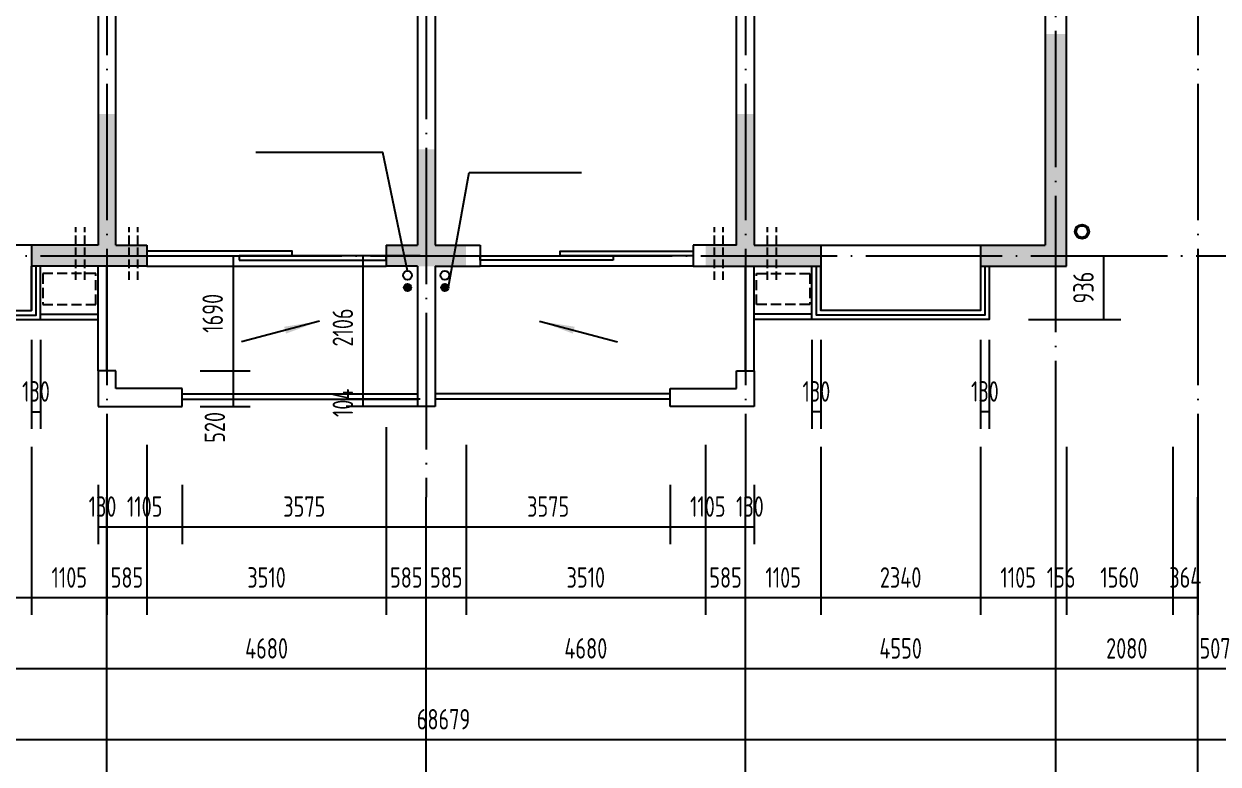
# Model space of a CAD drawing. Extents: x -726032 to 135930, y -151624 to 587044.
# Drawn here: x -356515 to -339008, y 455697 to 466554 of the extents above; entities that cross this region are included whole.
import ezdxf

# ---------------------------------------------------------------- set-up
doc = ezdxf.new("R2010")
doc.units = 0
doc.header["$LTSCALE"] = 1000
doc.header["$MEASUREMENT"] = 0
doc.linetypes.add('DASH', pattern=[0.35, 0.25, -0.1])
doc.linetypes.add('DOTE', pattern=[2.42, 2, -0.2, 0.02, -0.2])
doc.layers.get('0').update_dxf_attribs({"linetype": 'CONTINUOUS'})
doc.layers.get('DEFPOINTS').update_dxf_attribs({"color": 1, "linetype": 'CONTINUOUS'})
for name, color, linetype in [('AXIS', 245, 'CONTINUOUS'), ('COLUMN', 170, 'CONTINUOUS'), ('DOTE', 8, 'DOTE'), ('GROUND', 45, 'CONTINUOUS'), ('PUB_DIM', 245, 'CONTINUOUS'), ('ROOF', 4, 'CONTINUOUS'), ('WALL', 255, 'CONTINUOUS'), ('WINDOW', 155, 'CONTINUOUS'), ('引线', 213, 'CONTINUOUS'), ('空调', 245, 'CONTINUOUS'), ('雨水管', 20, 'CONTINUOUS')]:
    doc.layers.add(name, color=color, linetype=linetype)
doc.styles.add('DIM_FONT', font='isocp.shx', dxfattribs={"width": 0.8})
doc.dimstyles.new('AXIS', dxfattribs={"dimtxt": 300, "dimasz": 1, "dimexe": 250, "dimexo": 300, "dimgap": 150, "dimtad": 1, "dimdec": 0, "dimzin": 0, "dimdsep": 46, "dimtxsty": 'DIM_FONT', "dimcen": 0.09, "dimse1": 1, "dimse2": 1, "dimclrt": 142, "dimadec": 0, "dimazin": 0, "dimtfac": 1, "dimtdec": 0, "dimtix": 1, "dimtmove": 2, "dimatfit": 3, "dimfxl": 1, "dimtolj": 1, "dimtzin": 0, "dimarcsym": 0})
doc.dimstyles.new('DIMA', dxfattribs={"dimtxt": 300, "dimasz": 1, "dimexe": 250, "dimexo": 300, "dimgap": 150, "dimtad": 1, "dimdec": 0, "dimzin": 0, "dimdsep": 46, "dimtxsty": 'DIM_FONT', "dimcen": 0.09, "dimse1": 1, "dimclrt": 142, "dimadec": 0, "dimazin": 0, "dimtfac": 1, "dimtdec": 0, "dimtix": 1, "dimtmove": 2, "dimatfit": 3, "dimfxl": 1, "dimtolj": 1, "dimtzin": 0, "dimarcsym": 0})
doc.dimstyles.new('DIMB', dxfattribs={"dimtxt": 300, "dimasz": 1, "dimexe": 250, "dimexo": 300, "dimgap": 150, "dimtad": 1, "dimdec": 0, "dimzin": 0, "dimdsep": 46, "dimtxsty": 'DIM_FONT', "dimcen": 0.09, "dimse2": 1, "dimclrt": 142, "dimadec": 0, "dimazin": 0, "dimtfac": 1, "dimtdec": 0, "dimtix": 1, "dimtmove": 2, "dimatfit": 3, "dimfxl": 1, "dimtolj": 1, "dimtzin": 0, "dimarcsym": 0})
doc.dimstyles.new('DIMN', dxfattribs={"dimtxt": 300, "dimasz": 1, "dimexe": 250, "dimexo": 300, "dimgap": 150, "dimtad": 1, "dimdec": 0, "dimzin": 0, "dimdsep": 46, "dimtxsty": 'DIM_FONT', "dimcen": 0.09, "dimclrt": 142, "dimadec": 0, "dimazin": 0, "dimtfac": 1, "dimtdec": 0, "dimtix": 1, "dimtmove": 2, "dimatfit": 3, "dimfxl": 1, "dimtolj": 1, "dimtzin": 0, "dimarcsym": 0})

# ---------------------------------------------------------------- blocks, each defined once
blk = doc.blocks.new('*D504')
at = {"layer": 'AXIS', "color": 0, "lineweight": -2, "transparency": 16777216}
for p, q in [((-384703, 459312), (-384703, 455805)), ((-316024, 459312), (-316024, 455805)), ((-316025, 456055), (-384702, 456055))]:
    blk.add_line(p, q, dxfattribs=at)
at = {"layer": 'AXIS', "color": 0, "transparency": 16777216}
for points in [[(-384702, 456055), (-384702, 456054), (-384703, 456055)], [(-316025, 456055), (-316025, 456054), (-316024, 456055)]]:
    blk.add_solid(points, dxfattribs=at)
at = {"layer": 'DEFPOINTS', "color": 0, "transparency": 16777216}
for p in [(-384703, 459612), (-316024, 459612), (-384703, 456055)]:
    blk.add_point(p, dxfattribs=at)
at = {"layer": 'AXIS', "color": 142, "transparency": 16777216, "insert": (-350363, 456355), "char_height": 300, "attachment_point": 5, "style": 'DIM_FONT'}
blk.add_mtext('\\A1;68679', dxfattribs=at)
blk = doc.blocks.new('*D575')
at = {"layer": 'DEFPOINTS', "color": 0, "transparency": 16777216}
for p in [(-350032, 460678), (-346522, 460678), (-350032, 458135)]:
    blk.add_point(p, dxfattribs=at)
at = {"layer": 'PUB_DIM', "color": 0, "lineweight": -2, "transparency": 16777216}
for p, q in [((-350032, 460378), (-350032, 457885)), ((-346522, 460378), (-346522, 457885)), ((-346523, 458135), (-350031, 458135))]:
    blk.add_line(p, q, dxfattribs=at)
at = {"layer": 'PUB_DIM', "color": 0, "transparency": 16777216}
for points in [[(-350031, 458135), (-350031, 458134), (-350032, 458135)], [(-346523, 458135), (-346523, 458134), (-346522, 458135)]]:
    blk.add_solid(points, dxfattribs=at)
at = {"layer": 'PUB_DIM', "color": 142, "transparency": 16777216, "insert": (-348277, 458435), "char_height": 300, "attachment_point": 5, "style": 'DIM_FONT'}
blk.add_mtext('\\A1;3510', dxfattribs=at)
blk = doc.blocks.new('*D3197')
at = {"layer": 'AXIS', "color": 0, "lineweight": -2, "transparency": 16777216}
blk.add_line((-345938, 457095), (-350616, 457095), dxfattribs=at)
at = {"layer": 'AXIS', "color": 0, "transparency": 16777216}
for points in [[(-350616, 457095), (-350616, 457094), (-350617, 457095)], [(-345938, 457095), (-345938, 457094), (-345937, 457095)]]:
    blk.add_solid(points, dxfattribs=at)
at = {"layer": 'DEFPOINTS', "color": 0, "transparency": 16777216}
for p in [(-350617, 459612), (-345937, 459612), (-350617, 457095)]:
    blk.add_point(p, dxfattribs=at)
at = {"layer": 'AXIS', "color": 142, "transparency": 16777216, "insert": (-348277, 457395), "char_height": 300, "attachment_point": 5, "style": 'DIM_FONT'}
blk.add_mtext('\\A1;4680', dxfattribs=at)
blk = doc.blocks.new('*D1774')
at = {"layer": 'DEFPOINTS', "color": 0, "transparency": 16777216}
for p in [(-350617, 460094), (-347042, 460094), (-347042, 459175)]:
    blk.add_point(p, dxfattribs=at)
at = {"layer": 'PUB_DIM', "color": 0, "lineweight": -2, "transparency": 16777216}
for p, q in [((-347042, 459794), (-347042, 458925)), ((-350616, 459175), (-347043, 459175))]:
    blk.add_line(p, q, dxfattribs=at)
at = {"layer": 'PUB_DIM', "color": 0, "transparency": 16777216}
for points in [[(-350616, 459175), (-350616, 459174), (-350617, 459175)], [(-347043, 459175), (-347043, 459174), (-347042, 459175)]]:
    blk.add_solid(points, dxfattribs=at)
at = {"layer": 'PUB_DIM', "color": 142, "transparency": 16777216, "insert": (-348829, 459475), "char_height": 300, "attachment_point": 5, "style": 'DIM_FONT'}
blk.add_mtext('\\A1;3575', dxfattribs=at)
blk = doc.blocks.new('*D3580')
at = {"layer": 'DEFPOINTS', "color": 0, "transparency": 16777216}
for p in [(-350617, 460938), (-350032, 460678), (-350617, 458135)]:
    blk.add_point(p, dxfattribs=at)
at = {"layer": 'PUB_DIM', "color": 0, "lineweight": -2, "transparency": 16777216}
for p, q in [((-350032, 460378), (-350032, 457885)), ((-350618, 458135), (-350619, 458135)), ((-350032, 458135), (-350617, 458135)), ((-350031, 458135), (-350030, 458135))]:
    blk.add_line(p, q, dxfattribs=at)
at = {"layer": 'PUB_DIM', "color": 0, "transparency": 16777216}
for points in [[(-350618, 458135), (-350618, 458134), (-350617, 458135)], [(-350031, 458135), (-350031, 458134), (-350032, 458135)]]:
    blk.add_solid(points, dxfattribs=at)
at = {"layer": 'PUB_DIM', "color": 142, "transparency": 16777216, "insert": (-350324, 458435), "char_height": 300, "attachment_point": 5, "style": 'DIM_FONT'}
blk.add_mtext('\\A1;585', dxfattribs=at)
blk = doc.blocks.new('*D1776')
at = {"layer": 'DEFPOINTS', "color": 0, "transparency": 16777216}
for p in [(-351202, 460938), (-350617, 460938), (-351202, 458135)]:
    blk.add_point(p, dxfattribs=at)
at = {"layer": 'PUB_DIM', "color": 0, "lineweight": -2, "transparency": 16777216}
for p, q in [((-351202, 460638), (-351202, 457885)), ((-351203, 458135), (-351204, 458135)), ((-350617, 458135), (-351202, 458135)), ((-350616, 458135), (-350615, 458135))]:
    blk.add_line(p, q, dxfattribs=at)
at = {"layer": 'PUB_DIM', "color": 0, "transparency": 16777216}
for points in [[(-351203, 458135), (-351203, 458134), (-351202, 458135)], [(-350616, 458135), (-350616, 458134), (-350617, 458135)]]:
    blk.add_solid(points, dxfattribs=at)
at = {"layer": 'PUB_DIM', "color": 142, "transparency": 16777216, "insert": (-350909, 458435), "char_height": 300, "attachment_point": 5, "style": 'DIM_FONT'}
blk.add_mtext('\\A1;585', dxfattribs=at)
blk = doc.blocks.new('*D576')
at = {"layer": 'DEFPOINTS', "color": 0, "transparency": 16777216}
for p in [(-355297, 460678), (-354712, 460678), (-355297, 458135)]:
    blk.add_point(p, dxfattribs=at)
at = {"layer": 'PUB_DIM', "color": 0, "lineweight": -2, "transparency": 16777216}
for p, q in [((-355297, 460378), (-355297, 457885)), ((-354712, 460378), (-354712, 457885)), ((-355298, 458135), (-355299, 458135)), ((-354712, 458135), (-355297, 458135)), ((-354711, 458135), (-354710, 458135))]:
    blk.add_line(p, q, dxfattribs=at)
at = {"layer": 'PUB_DIM', "color": 0, "transparency": 16777216}
for points in [[(-355298, 458135), (-355298, 458134), (-355297, 458135)], [(-354711, 458135), (-354711, 458134), (-354712, 458135)]]:
    blk.add_solid(points, dxfattribs=at)
at = {"layer": 'PUB_DIM', "color": 142, "transparency": 16777216, "insert": (-355004, 458435), "char_height": 300, "attachment_point": 5, "style": 'DIM_FONT'}
blk.add_mtext('\\A1;585', dxfattribs=at)
blk = doc.blocks.new('*D1777')
at = {"layer": 'DEFPOINTS', "color": 0, "transparency": 16777216}
for p in [(-355297, 460094), (-354192, 460094), (-354192, 459175)]:
    blk.add_point(p, dxfattribs=at)
at = {"layer": 'PUB_DIM', "color": 0, "lineweight": -2, "transparency": 16777216}
for p, q in [((-354192, 459794), (-354192, 458925)), ((-355296, 459175), (-354193, 459175))]:
    blk.add_line(p, q, dxfattribs=at)
at = {"layer": 'PUB_DIM', "color": 0, "transparency": 16777216}
for points in [[(-355296, 459175), (-355296, 459174), (-355297, 459175)], [(-354193, 459175), (-354193, 459174), (-354192, 459175)]]:
    blk.add_solid(points, dxfattribs=at)
at = {"layer": 'PUB_DIM', "color": 142, "transparency": 16777216, "insert": (-354744, 459475), "char_height": 300, "attachment_point": 5, "style": 'DIM_FONT'}
blk.add_mtext('\\A1;1105', dxfattribs=at)
blk = doc.blocks.new('*D3581')
at = {"layer": 'DEFPOINTS', "color": 0, "transparency": 16777216}
for p in [(-355427, 460094), (-355297, 460094), (-355297, 459175)]:
    blk.add_point(p, dxfattribs=at)
at = {"layer": 'PUB_DIM', "color": 0, "lineweight": -2, "transparency": 16777216}
for p, q in [((-355427, 459794), (-355427, 458925)), ((-355428, 459175), (-355429, 459175)), ((-355427, 459175), (-355297, 459175)), ((-355296, 459175), (-355295, 459175))]:
    blk.add_line(p, q, dxfattribs=at)
at = {"layer": 'PUB_DIM', "color": 0, "transparency": 16777216}
for points in [[(-355428, 459175), (-355428, 459174), (-355427, 459175)], [(-355296, 459175), (-355296, 459174), (-355297, 459175)]]:
    blk.add_solid(points, dxfattribs=at)
at = {"layer": 'PUB_DIM', "color": 142, "transparency": 16777216, "insert": (-355362, 459475), "char_height": 300, "attachment_point": 5, "style": 'DIM_FONT'}
blk.add_mtext('\\A1;130', dxfattribs=at)
blk = doc.blocks.new('*D577')
at = {"layer": 'DEFPOINTS', "color": 0, "transparency": 16777216}
for p in [(-351202, 460938), (-354712, 460678), (-354712, 458135)]:
    blk.add_point(p, dxfattribs=at)
at = {"layer": 'PUB_DIM', "color": 0, "lineweight": -2, "transparency": 16777216}
for p, q in [((-351202, 460638), (-351202, 457885)), ((-354712, 460378), (-354712, 457885)), ((-351203, 458135), (-354711, 458135))]:
    blk.add_line(p, q, dxfattribs=at)
at = {"layer": 'PUB_DIM', "color": 0, "transparency": 16777216}
for points in [[(-354711, 458135), (-354711, 458134), (-354712, 458135)], [(-351203, 458135), (-351203, 458134), (-351202, 458135)]]:
    blk.add_solid(points, dxfattribs=at)
at = {"layer": 'PUB_DIM', "color": 142, "transparency": 16777216, "insert": (-352957, 458435), "char_height": 300, "attachment_point": 5, "style": 'DIM_FONT'}
blk.add_mtext('\\A1;3510', dxfattribs=at)
blk = doc.blocks.new('*D3582')
at = {"layer": 'DEFPOINTS', "color": 0, "transparency": 16777216}
for p in [(-354192, 460094), (-350617, 460094), (-350617, 459175)]:
    blk.add_point(p, dxfattribs=at)
at = {"layer": 'PUB_DIM', "color": 0, "lineweight": -2, "transparency": 16777216}
for p, q in [((-354192, 459794), (-354192, 458925)), ((-354191, 459175), (-350618, 459175))]:
    blk.add_line(p, q, dxfattribs=at)
at = {"layer": 'PUB_DIM', "color": 0, "transparency": 16777216}
for points in [[(-354191, 459175), (-354191, 459174), (-354192, 459175)], [(-350618, 459175), (-350618, 459174), (-350617, 459175)]]:
    blk.add_solid(points, dxfattribs=at)
at = {"layer": 'PUB_DIM', "color": 142, "transparency": 16777216, "insert": (-352404, 459475), "char_height": 300, "attachment_point": 5, "style": 'DIM_FONT'}
blk.add_mtext('\\A1;3575', dxfattribs=at)
blk = doc.blocks.new('*D578')
at = {"layer": 'DEFPOINTS', "color": 0, "transparency": 16777216}
for p in [(-358742, 460652), (-356402, 460652), (-358742, 458135)]:
    blk.add_point(p, dxfattribs=at)
at = {"layer": 'PUB_DIM', "color": 0, "lineweight": -2, "transparency": 16777216}
for p, q in [((-358742, 460352), (-358742, 457885)), ((-356402, 460352), (-356402, 457885)), ((-356403, 458135), (-358741, 458135))]:
    blk.add_line(p, q, dxfattribs=at)
at = {"layer": 'PUB_DIM', "color": 0, "transparency": 16777216}
for points in [[(-358741, 458135), (-358741, 458134), (-358742, 458135)], [(-356403, 458135), (-356403, 458134), (-356402, 458135)]]:
    blk.add_solid(points, dxfattribs=at)
at = {"layer": 'PUB_DIM', "color": 142, "transparency": 16777216, "insert": (-357572, 458435), "char_height": 300, "attachment_point": 5, "style": 'DIM_FONT'}
blk.add_mtext('\\A1;2340', dxfattribs=at)
blk = doc.blocks.new('*D1784')
at = {"layer": 'DEFPOINTS', "color": 0, "transparency": 16777216}
for p in [(-356402, 460652), (-355297, 460678), (-356402, 458135)]:
    blk.add_point(p, dxfattribs=at)
at = {"layer": 'PUB_DIM', "color": 0, "lineweight": -2, "transparency": 16777216}
for p, q in [((-356402, 460352), (-356402, 457885)), ((-355298, 458135), (-356401, 458135))]:
    blk.add_line(p, q, dxfattribs=at)
at = {"layer": 'PUB_DIM', "color": 0, "transparency": 16777216}
for points in [[(-356401, 458135), (-356401, 458134), (-356402, 458135)], [(-355298, 458135), (-355298, 458134), (-355297, 458135)]]:
    blk.add_solid(points, dxfattribs=at)
at = {"layer": 'PUB_DIM', "color": 142, "transparency": 16777216, "insert": (-355849, 458435), "char_height": 300, "attachment_point": 5, "style": 'DIM_FONT'}
blk.add_mtext('\\A1;1105', dxfattribs=at)
blk = doc.blocks.new('*D3202')
at = {"layer": 'AXIS', "color": 0, "lineweight": -2, "transparency": 16777216}
blk.add_line((-350618, 457095), (-355296, 457095), dxfattribs=at)
at = {"layer": 'AXIS', "color": 0, "transparency": 16777216}
for points in [[(-355296, 457095), (-355296, 457094), (-355297, 457095)], [(-350618, 457095), (-350618, 457094), (-350617, 457095)]]:
    blk.add_solid(points, dxfattribs=at)
at = {"layer": 'DEFPOINTS', "color": 0, "transparency": 16777216}
for p in [(-355297, 459612), (-350617, 459612), (-355297, 457095)]:
    blk.add_point(p, dxfattribs=at)
at = {"layer": 'AXIS', "color": 142, "transparency": 16777216, "insert": (-352957, 457395), "char_height": 300, "attachment_point": 5, "style": 'DIM_FONT'}
blk.add_mtext('\\A1;4680', dxfattribs=at)
blk = doc.blocks.new('*D3203')
at = {"layer": 'AXIS', "color": 0, "lineweight": -2, "transparency": 16777216}
blk.add_line((-355298, 457095), (-359846, 457095), dxfattribs=at)
at = {"layer": 'AXIS', "color": 0, "transparency": 16777216}
for points in [[(-359846, 457095), (-359846, 457094), (-359847, 457095)], [(-355298, 457095), (-355298, 457094), (-355297, 457095)]]:
    blk.add_solid(points, dxfattribs=at)
at = {"layer": 'DEFPOINTS', "color": 0, "transparency": 16777216}
for p in [(-359847, 459612), (-355297, 459612), (-359847, 457095)]:
    blk.add_point(p, dxfattribs=at)
at = {"layer": 'AXIS', "color": 142, "transparency": 16777216, "insert": (-357572, 457395), "char_height": 300, "attachment_point": 5, "style": 'DIM_FONT'}
blk.add_mtext('\\A1;4550', dxfattribs=at)
blk = doc.blocks.new('*D608')
at = {"layer": 'DEFPOINTS', "color": 0, "transparency": 16777216}
for p in [(-354229, 461464), (-354229, 460944), (-353447, 460944)]:
    blk.add_point(p, dxfattribs=at)
at = {"layer": 'PUB_DIM', "color": 0, "lineweight": -2, "transparency": 16777216}
for p, q in [((-353929, 461464), (-353197, 461464)), ((-353447, 461463), (-353447, 460945)), ((-353929, 460944), (-353197, 460944))]:
    blk.add_line(p, q, dxfattribs=at)
at = {"layer": 'PUB_DIM', "color": 0, "transparency": 16777216}
for points in [[(-353447, 461463), (-353447, 461463), (-353447, 461464)], [(-353447, 460945), (-353447, 460945), (-353447, 460944)]]:
    blk.add_solid(points, dxfattribs=at)
at = {"layer": 'PUB_DIM', "color": 142, "transparency": 16777216, "insert": (-353716, 460636), "char_height": 300, "attachment_point": 5, "rotation": 90, "style": 'DIM_FONT'}
blk.add_mtext('\\A1;520', dxfattribs=at)
blk = doc.blocks.new('*D609')
at = {"layer": 'DEFPOINTS', "color": 0, "transparency": 16777216}
for p in [(-354411, 463154), (-354229, 461464), (-353447, 461464)]:
    blk.add_point(p, dxfattribs=at)
at = {"layer": 'PUB_DIM', "color": 0, "lineweight": -2, "transparency": 16777216}
for p, q in [((-354111, 463154), (-353197, 463154)), ((-353447, 463153), (-353447, 461465)), ((-353929, 461464), (-353197, 461464))]:
    blk.add_line(p, q, dxfattribs=at)
at = {"layer": 'PUB_DIM', "color": 0, "transparency": 16777216}
for points in [[(-353447, 463153), (-353447, 463153), (-353447, 463154)], [(-353447, 461465), (-353447, 461465), (-353447, 461464)]]:
    blk.add_solid(points, dxfattribs=at)
at = {"layer": 'PUB_DIM', "color": 142, "transparency": 16777216, "insert": (-353747, 462309), "char_height": 300, "attachment_point": 5, "rotation": 90, "style": 'DIM_FONT'}
blk.add_mtext('\\A1;1690', dxfattribs=at)
blk = doc.blocks.new('*D611')
at = {"layer": 'DEFPOINTS', "color": 0, "transparency": 16777216}
for p in [(-351539, 463154), (-350405, 463154), (-350405, 461048)]:
    blk.add_point(p, dxfattribs=at)
at = {"layer": 'PUB_DIM', "color": 0, "lineweight": -2, "transparency": 16777216}
for p, q in [((-350705, 463154), (-351789, 463154)), ((-351539, 461049), (-351539, 463153)), ((-350705, 461048), (-351789, 461048))]:
    blk.add_line(p, q, dxfattribs=at)
at = {"layer": 'PUB_DIM', "color": 0, "transparency": 16777216}
for points in [[(-351539, 463153), (-351539, 463153), (-351539, 463154)], [(-351539, 461049), (-351539, 461049), (-351539, 461048)]]:
    blk.add_solid(points, dxfattribs=at)
at = {"layer": 'PUB_DIM', "color": 142, "transparency": 16777216, "insert": (-351839, 462101), "char_height": 300, "attachment_point": 5, "rotation": 90, "style": 'DIM_FONT'}
blk.add_mtext('\\A1;2106', dxfattribs=at)
blk = doc.blocks.new('*D612')
at = {"layer": 'DEFPOINTS', "color": 0, "transparency": 16777216}
for p in [(-351539, 461048), (-350405, 461048), (-350405, 460944)]:
    blk.add_point(p, dxfattribs=at)
at = {"layer": 'PUB_DIM', "color": 0, "lineweight": -2, "transparency": 16777216}
for p, q in [((-350705, 461048), (-351789, 461048)), ((-351539, 461049), (-351539, 461050)), ((-351539, 460944), (-351539, 461048)), ((-350705, 460944), (-351789, 460944)), ((-351539, 460943), (-351539, 460942))]:
    blk.add_line(p, q, dxfattribs=at)
at = {"layer": 'PUB_DIM', "color": 0, "transparency": 16777216}
for points in [[(-351539, 461049), (-351539, 461049), (-351539, 461048)], [(-351539, 460943), (-351539, 460943), (-351539, 460944)]]:
    blk.add_solid(points, dxfattribs=at)
at = {"layer": 'PUB_DIM', "color": 142, "transparency": 16777216, "insert": (-351839, 460996), "char_height": 300, "attachment_point": 5, "rotation": 90, "style": 'DIM_FONT'}
blk.add_mtext('\\A1;104', dxfattribs=at)
blk = doc.blocks.new('*D614')
at = {"layer": 'DEFPOINTS', "color": 0, "transparency": 16777216}
for p in [(-356402, 462218), (-356272, 462218), (-356272, 460863)]:
    blk.add_point(p, dxfattribs=at)
at = {"layer": 'PUB_DIM', "color": 0, "lineweight": -2, "transparency": 16777216}
for p, q in [((-356402, 461918), (-356402, 460613)), ((-356272, 461918), (-356272, 460613)), ((-356403, 460863), (-356404, 460863)), ((-356402, 460863), (-356272, 460863)), ((-356271, 460863), (-356270, 460863))]:
    blk.add_line(p, q, dxfattribs=at)
at = {"layer": 'PUB_DIM', "color": 0, "transparency": 16777216}
for points in [[(-356403, 460864), (-356403, 460863), (-356402, 460863)], [(-356271, 460864), (-356271, 460863), (-356272, 460863)]]:
    blk.add_solid(points, dxfattribs=at)
at = {"layer": 'PUB_DIM', "color": 142, "transparency": 16777216, "insert": (-356337, 461163), "char_height": 300, "attachment_point": 5, "style": 'DIM_FONT'}
blk.add_mtext('\\A1;130', dxfattribs=at)
blk = doc.blocks.new('*D622')
at = {"layer": 'DEFPOINTS', "color": 0, "transparency": 16777216}
for p in [(-339671, 460652), (-339307, 460652), (-339671, 458135)]:
    blk.add_point(p, dxfattribs=at)
at = {"layer": 'PUB_DIM', "color": 0, "lineweight": -2, "transparency": 16777216}
for p, q in [((-339671, 460352), (-339671, 457885)), ((-339307, 460352), (-339307, 457885)), ((-339672, 458135), (-339673, 458135)), ((-339307, 458135), (-339671, 458135)), ((-339306, 458135), (-339305, 458135))]:
    blk.add_line(p, q, dxfattribs=at)
at = {"layer": 'PUB_DIM', "color": 0, "transparency": 16777216}
for points in [[(-339672, 458135), (-339672, 458134), (-339671, 458135)], [(-339306, 458135), (-339306, 458134), (-339307, 458135)]]:
    blk.add_solid(points, dxfattribs=at)
at = {"layer": 'PUB_DIM', "color": 142, "transparency": 16777216, "insert": (-339489, 458435), "char_height": 300, "attachment_point": 5, "style": 'DIM_FONT'}
blk.add_mtext('\\A1;364', dxfattribs=at)
blk = doc.blocks.new('*D1840')
at = {"layer": 'DEFPOINTS', "color": 0, "transparency": 16777216}
for p in [(-342492, 460652), (-341387, 460652), (-342492, 458135)]:
    blk.add_point(p, dxfattribs=at)
at = {"layer": 'PUB_DIM', "color": 0, "lineweight": -2, "transparency": 16777216}
for p, q in [((-342492, 460352), (-342492, 457885)), ((-341388, 458135), (-342491, 458135))]:
    blk.add_line(p, q, dxfattribs=at)
at = {"layer": 'PUB_DIM', "color": 0, "transparency": 16777216}
for points in [[(-342491, 458135), (-342491, 458134), (-342492, 458135)], [(-341388, 458135), (-341388, 458134), (-341387, 458135)]]:
    blk.add_solid(points, dxfattribs=at)
at = {"layer": 'PUB_DIM', "color": 142, "transparency": 16777216, "insert": (-341939, 458435), "char_height": 300, "attachment_point": 5, "style": 'DIM_FONT'}
blk.add_mtext('\\A1;1105', dxfattribs=at)
blk = doc.blocks.new('*D3596')
at = {"layer": 'DEFPOINTS', "color": 0, "transparency": 16777216}
for p in [(-341387, 460652), (-341231, 460652), (-341387, 458135)]:
    blk.add_point(p, dxfattribs=at)
at = {"layer": 'PUB_DIM', "color": 0, "lineweight": -2, "transparency": 16777216}
for p, q in [((-341231, 460352), (-341231, 457885)), ((-341388, 458135), (-341389, 458135)), ((-341231, 458135), (-341387, 458135)), ((-341230, 458135), (-341229, 458135))]:
    blk.add_line(p, q, dxfattribs=at)
at = {"layer": 'PUB_DIM', "color": 0, "transparency": 16777216}
for points in [[(-341388, 458135), (-341388, 458134), (-341387, 458135)], [(-341230, 458135), (-341230, 458134), (-341231, 458135)]]:
    blk.add_solid(points, dxfattribs=at)
at = {"layer": 'PUB_DIM', "color": 142, "transparency": 16777216, "insert": (-341309, 458435), "char_height": 300, "attachment_point": 5, "style": 'DIM_FONT'}
blk.add_mtext('\\A1;156', dxfattribs=at)
blk = doc.blocks.new('*D3597')
at = {"layer": 'DEFPOINTS', "color": 0, "transparency": 16777216}
for p in [(-345937, 460678), (-344832, 460652), (-345937, 458135)]:
    blk.add_point(p, dxfattribs=at)
at = {"layer": 'PUB_DIM', "color": 0, "lineweight": -2, "transparency": 16777216}
for p, q in [((-344832, 460352), (-344832, 457885)), ((-344833, 458135), (-345936, 458135))]:
    blk.add_line(p, q, dxfattribs=at)
at = {"layer": 'PUB_DIM', "color": 0, "transparency": 16777216}
for points in [[(-345936, 458135), (-345936, 458134), (-345937, 458135)], [(-344833, 458135), (-344833, 458134), (-344832, 458135)]]:
    blk.add_solid(points, dxfattribs=at)
at = {"layer": 'PUB_DIM', "color": 142, "transparency": 16777216, "insert": (-345384, 458435), "char_height": 300, "attachment_point": 5, "style": 'DIM_FONT'}
blk.add_mtext('\\A1;1105', dxfattribs=at)
blk = doc.blocks.new('*D1841')
at = {"layer": 'DEFPOINTS', "color": 0, "transparency": 16777216}
for p in [(-346522, 460678), (-345937, 460678), (-346522, 458135)]:
    blk.add_point(p, dxfattribs=at)
at = {"layer": 'PUB_DIM', "color": 0, "lineweight": -2, "transparency": 16777216}
for p, q in [((-346522, 460378), (-346522, 457885)), ((-346523, 458135), (-346524, 458135)), ((-345937, 458135), (-346522, 458135)), ((-345936, 458135), (-345935, 458135))]:
    blk.add_line(p, q, dxfattribs=at)
at = {"layer": 'PUB_DIM', "color": 0, "transparency": 16777216}
for points in [[(-346523, 458135), (-346523, 458134), (-346522, 458135)], [(-345936, 458135), (-345936, 458134), (-345937, 458135)]]:
    blk.add_solid(points, dxfattribs=at)
at = {"layer": 'PUB_DIM', "color": 142, "transparency": 16777216, "insert": (-346229, 458435), "char_height": 300, "attachment_point": 5, "style": 'DIM_FONT'}
blk.add_mtext('\\A1;585', dxfattribs=at)
blk = doc.blocks.new('*D3598')
at = {"layer": 'DEFPOINTS', "color": 0, "transparency": 16777216}
for p in [(-347042, 460094), (-345937, 460094), (-345937, 459175)]:
    blk.add_point(p, dxfattribs=at)
at = {"layer": 'PUB_DIM', "color": 0, "lineweight": -2, "transparency": 16777216}
for p, q in [((-347042, 459794), (-347042, 458925)), ((-347041, 459175), (-345938, 459175))]:
    blk.add_line(p, q, dxfattribs=at)
at = {"layer": 'PUB_DIM', "color": 0, "transparency": 16777216}
for points in [[(-347041, 459175), (-347041, 459174), (-347042, 459175)], [(-345938, 459175), (-345938, 459174), (-345937, 459175)]]:
    blk.add_solid(points, dxfattribs=at)
at = {"layer": 'PUB_DIM', "color": 142, "transparency": 16777216, "insert": (-346489, 459475), "char_height": 300, "attachment_point": 5, "style": 'DIM_FONT'}
blk.add_mtext('\\A1;1105', dxfattribs=at)
blk = doc.blocks.new('*D1842')
at = {"layer": 'DEFPOINTS', "color": 0, "transparency": 16777216}
for p in [(-345937, 460094), (-345807, 460094), (-345807, 459175)]:
    blk.add_point(p, dxfattribs=at)
at = {"layer": 'PUB_DIM', "color": 0, "lineweight": -2, "transparency": 16777216}
for p, q in [((-345807, 459794), (-345807, 458925)), ((-345938, 459175), (-345939, 459175)), ((-345937, 459175), (-345807, 459175)), ((-345806, 459175), (-345805, 459175))]:
    blk.add_line(p, q, dxfattribs=at)
at = {"layer": 'PUB_DIM', "color": 0, "transparency": 16777216}
for points in [[(-345938, 459175), (-345938, 459174), (-345937, 459175)], [(-345806, 459175), (-345806, 459174), (-345807, 459175)]]:
    blk.add_solid(points, dxfattribs=at)
at = {"layer": 'PUB_DIM', "color": 142, "transparency": 16777216, "insert": (-345872, 459475), "char_height": 300, "attachment_point": 5, "style": 'DIM_FONT'}
blk.add_mtext('\\A1;130', dxfattribs=at)
blk = doc.blocks.new('*D626')
at = {"layer": 'DEFPOINTS', "color": 0, "transparency": 16777216}
for p in [(-344832, 460652), (-342492, 460652), (-344832, 458135)]:
    blk.add_point(p, dxfattribs=at)
at = {"layer": 'PUB_DIM', "color": 0, "lineweight": -2, "transparency": 16777216}
for p, q in [((-344832, 460352), (-344832, 457885)), ((-342492, 460352), (-342492, 457885)), ((-342493, 458135), (-344831, 458135))]:
    blk.add_line(p, q, dxfattribs=at)
at = {"layer": 'PUB_DIM', "color": 0, "transparency": 16777216}
for points in [[(-344831, 458135), (-344831, 458134), (-344832, 458135)], [(-342493, 458135), (-342493, 458134), (-342492, 458135)]]:
    blk.add_solid(points, dxfattribs=at)
at = {"layer": 'PUB_DIM', "color": 142, "transparency": 16777216, "insert": (-343662, 458435), "char_height": 300, "attachment_point": 5, "style": 'DIM_FONT'}
blk.add_mtext('\\A1;2340', dxfattribs=at)
blk = doc.blocks.new('*D627')
at = {"layer": 'DEFPOINTS', "color": 0, "transparency": 16777216}
for p in [(-341231, 460652), (-339671, 460652), (-341231, 458135)]:
    blk.add_point(p, dxfattribs=at)
at = {"layer": 'PUB_DIM', "color": 0, "lineweight": -2, "transparency": 16777216}
for p, q in [((-341231, 460352), (-341231, 457885)), ((-339671, 460352), (-339671, 457885)), ((-339672, 458135), (-341230, 458135))]:
    blk.add_line(p, q, dxfattribs=at)
at = {"layer": 'PUB_DIM', "color": 0, "transparency": 16777216}
for points in [[(-341230, 458135), (-341230, 458134), (-341231, 458135)], [(-339672, 458135), (-339672, 458134), (-339671, 458135)]]:
    blk.add_solid(points, dxfattribs=at)
at = {"layer": 'PUB_DIM', "color": 142, "transparency": 16777216, "insert": (-340451, 458435), "char_height": 300, "attachment_point": 5, "style": 'DIM_FONT'}
blk.add_mtext('\\A1;1560', dxfattribs=at)
blk = doc.blocks.new('*D3205')
at = {"layer": 'AXIS', "color": 0, "lineweight": -2, "transparency": 16777216}
for p, q in [((-339308, 457095), (-339309, 457095)), ((-338800, 457095), (-339307, 457095)), ((-338799, 457095), (-338798, 457095))]:
    blk.add_line(p, q, dxfattribs=at)
at = {"layer": 'AXIS', "color": 0, "transparency": 16777216}
for points in [[(-339308, 457095), (-339308, 457094), (-339307, 457095)], [(-338799, 457095), (-338799, 457094), (-338800, 457095)]]:
    blk.add_solid(points, dxfattribs=at)
at = {"layer": 'DEFPOINTS', "color": 0, "transparency": 16777216}
for p in [(-339307, 459612), (-338800, 459612), (-339307, 457095)]:
    blk.add_point(p, dxfattribs=at)
at = {"layer": 'AXIS', "color": 142, "transparency": 16777216, "insert": (-339053, 457395), "char_height": 300, "attachment_point": 5, "style": 'DIM_FONT'}
blk.add_mtext('\\A1;507', dxfattribs=at)
blk = doc.blocks.new('*D3207')
at = {"layer": 'AXIS', "color": 0, "lineweight": -2, "transparency": 16777216}
blk.add_line((-341388, 457095), (-345936, 457095), dxfattribs=at)
at = {"layer": 'AXIS', "color": 0, "transparency": 16777216}
for points in [[(-345936, 457095), (-345936, 457094), (-345937, 457095)], [(-341388, 457095), (-341388, 457094), (-341387, 457095)]]:
    blk.add_solid(points, dxfattribs=at)
at = {"layer": 'DEFPOINTS', "color": 0, "transparency": 16777216}
for p in [(-345937, 459612), (-341387, 459612), (-345937, 457095)]:
    blk.add_point(p, dxfattribs=at)
at = {"layer": 'AXIS', "color": 142, "transparency": 16777216, "insert": (-343662, 457395), "char_height": 300, "attachment_point": 5, "style": 'DIM_FONT'}
blk.add_mtext('\\A1;4550', dxfattribs=at)
blk = doc.blocks.new('*D3208')
at = {"layer": 'AXIS', "color": 0, "lineweight": -2, "transparency": 16777216}
blk.add_line((-339308, 457095), (-341386, 457095), dxfattribs=at)
at = {"layer": 'AXIS', "color": 0, "transparency": 16777216}
for points in [[(-341386, 457095), (-341386, 457094), (-341387, 457095)], [(-339308, 457095), (-339308, 457094), (-339307, 457095)]]:
    blk.add_solid(points, dxfattribs=at)
at = {"layer": 'DEFPOINTS', "color": 0, "transparency": 16777216}
for p in [(-341387, 459612), (-339307, 459612), (-341387, 457095)]:
    blk.add_point(p, dxfattribs=at)
at = {"layer": 'AXIS', "color": 142, "transparency": 16777216, "insert": (-340347, 457395), "char_height": 300, "attachment_point": 5, "style": 'DIM_FONT'}
blk.add_mtext('\\A1;2080', dxfattribs=at)
blk = doc.blocks.new('*D633')
at = {"layer": 'DEFPOINTS', "color": 0, "transparency": 16777216}
for p in [(-342492, 462218), (-342362, 462218), (-342492, 460863)]:
    blk.add_point(p, dxfattribs=at)
at = {"layer": 'PUB_DIM', "color": 0, "lineweight": -2, "transparency": 16777216}
for p, q in [((-342492, 461918), (-342492, 460613)), ((-342362, 461918), (-342362, 460613)), ((-342493, 460863), (-342494, 460863)), ((-342362, 460863), (-342492, 460863)), ((-342361, 460863), (-342360, 460863))]:
    blk.add_line(p, q, dxfattribs=at)
at = {"layer": 'PUB_DIM', "color": 0, "transparency": 16777216}
for points in [[(-342493, 460864), (-342493, 460863), (-342492, 460863)], [(-342361, 460864), (-342361, 460863), (-342362, 460863)]]:
    blk.add_solid(points, dxfattribs=at)
at = {"layer": 'PUB_DIM', "color": 142, "transparency": 16777216, "insert": (-342427, 461163), "char_height": 300, "attachment_point": 5, "style": 'DIM_FONT'}
blk.add_mtext('\\A1;130', dxfattribs=at)
blk = doc.blocks.new('*D634')
at = {"layer": 'DEFPOINTS', "color": 0, "transparency": 16777216}
for p in [(-344962, 462218), (-344832, 462218), (-344962, 460863)]:
    blk.add_point(p, dxfattribs=at)
at = {"layer": 'PUB_DIM', "color": 0, "lineweight": -2, "transparency": 16777216}
for p, q in [((-344962, 461918), (-344962, 460613)), ((-344832, 461918), (-344832, 460613)), ((-344963, 460863), (-344964, 460863)), ((-344832, 460863), (-344962, 460863)), ((-344831, 460863), (-344830, 460863))]:
    blk.add_line(p, q, dxfattribs=at)
at = {"layer": 'PUB_DIM', "color": 0, "transparency": 16777216}
for points in [[(-344963, 460864), (-344963, 460863), (-344962, 460863)], [(-344831, 460864), (-344831, 460863), (-344832, 460863)]]:
    blk.add_solid(points, dxfattribs=at)
at = {"layer": 'PUB_DIM', "color": 142, "transparency": 16777216, "insert": (-344897, 461163), "char_height": 300, "attachment_point": 5, "style": 'DIM_FONT'}
blk.add_mtext('\\A1;130', dxfattribs=at)
blk = doc.blocks.new('*D3601')
at = {"layer": 'DEFPOINTS', "color": 0, "transparency": 16777216}
for p in [(-342089, 463154), (-340682, 463154), (-342089, 462218)]:
    blk.add_point(p, dxfattribs=at)
at = {"layer": 'PUB_DIM', "color": 0, "lineweight": -2, "transparency": 16777216}
for p, q in [((-340682, 462219), (-340682, 463153)), ((-341789, 462218), (-340432, 462218))]:
    blk.add_line(p, q, dxfattribs=at)
at = {"layer": 'PUB_DIM', "color": 0, "transparency": 16777216}
for points in [[(-340682, 463153), (-340682, 463153), (-340682, 463154)], [(-340682, 462219), (-340682, 462219), (-340682, 462218)]]:
    blk.add_solid(points, dxfattribs=at)
at = {"layer": 'PUB_DIM', "color": 142, "transparency": 16777216, "insert": (-340982, 462686), "char_height": 300, "attachment_point": 5, "rotation": 90, "style": 'DIM_FONT'}
blk.add_mtext('\\A1;936', dxfattribs=at)
blk = doc.blocks.new('_ARROW')
blk.add_solid([(0, 0), (-1, 0.1), (-1, -0.1)])

msp = doc.modelspace()

# ---------------------------------------------------------------- hatches: boundary and pattern name
at = {"layer": '雨水管'}
h = msp.add_hatch(dxfattribs=at)
h.set_pattern_fill('ANSI31', color=256, scale=130, style=0)
h.set_pattern_definition([(45, (-871646.378, 804719.422), (-11.4904852, 11.4904852), [])])
h.paths.add_polyline_path([(-350942.6, 462687.6, 1), (-350838.6, 462687.6, 1)])
h = msp.add_hatch(dxfattribs=at)
h.set_pattern_fill('ANSI31', color=256, scale=130, style=0)
h.set_pattern_definition([(135, (170412.637, 804719.422), (11.4904852, 11.4904852), [])])
h.paths.add_polyline_path([(-350395.2, 462687.6, 1), (-350291.2, 462687.6, 1)])

# ---------------------------------------------------------------- linework, layer by layer
at = {"layer": 'AXIS'}
for p, q in [((-355296.9, 455534.5), (-355296.9, 459611.9)), ((-350616.9, 455534.5), (-350616.9, 459611.9)), ((-345936.9, 455534.5), (-345936.9, 459611.9)), ((-341386.9, 455534.5), (-341386.9, 459611.9)), ((-339306.9, 455534.5), (-339306.9, 459611.9))]:
    msp.add_line(p, q, dxfattribs=at)
at = {"layer": 'COLUMN'}
for points in [[(-341542.9, 463310), (-341542.9, 466404), (-341230.9, 462998), (-341230.9, 466404)], [(-355426.9, 465234), (-355426.9, 463310), (-355166.9, 465234), (-355166.9, 463310)], [(-346066.9, 465234), (-346066.9, 463310), (-345806.9, 465234), (-345806.9, 463310)], [(-350746.9, 463310), (-350746.9, 464714), (-350486.9, 463310), (-350486.9, 464714)], [(-356401.9, 463310), (-356401.9, 462998), (-354711.9, 463310), (-354711.9, 462998)], [(-351201.9, 463310), (-351201.9, 462998), (-350031.9, 463310), (-350031.9, 462998)], [(-346521.9, 463310), (-346521.9, 462998), (-344831.9, 463310), (-344831.9, 462998)], [(-342491.9, 463310), (-342491.9, 462998), (-341542.9, 463310), (-341230.9, 462998)]]:
    msp.add_solid(points, dxfattribs=at)
at = {"layer": 'DOTE'}
for p, q in [((-355296.9, 487455.9), (-355296.9, 459611.9)), ((-345936.9, 487455.9), (-345936.9, 459611.9)), ((-339306.9, 487455.9), (-339306.9, 459611.9)), ((-350616.9, 471994), (-350616.9, 459611.9)), ((-341386.9, 459611.9), (-341386.9, 470954)), ((-385312.2, 463154), (-315680.4, 463154))]:
    msp.add_line(p, q, dxfattribs=at)
at = {"layer": 'GROUND'}
for p, q in [((-354711.9, 462998), (-351201.9, 462998)), ((-346703.9, 462998), (-349823.9, 462998))]:
    msp.add_line(p, q, dxfattribs=at)
at = {"layer": 'ROOF'}
for p, q in [((-355426.9, 461463.8), (-355426.9, 462998)), ((-355296.9, 461463.8), (-355296.9, 462998)), ((-345936.9, 461463.8), (-345936.9, 462998)), ((-345806.9, 461463.8), (-345806.9, 462998)), ((-356271.9, 462296), (-355426.9, 462296)), ((-356271.9, 462218), (-355426.9, 462218)), ((-344961.9, 462296), (-345806.9, 462296)), ((-344961.9, 462218), (-345806.9, 462218))]:
    msp.add_line(p, q, dxfattribs=at)
for points in [[(-354191.9, 461125.8), (-350746.9, 461125.8)], [(-347041.9, 461125.8), (-350486.9, 461125.8)], [(-354191.9, 461047.8), (-350746.9, 461047.8)], [(-347041.9, 461047.8), (-350486.9, 461047.8)]]:
    msp.add_lwpolyline(points, dxfattribs=at)
at = {"layer": 'WALL', "color": 255}
for p, q in [((-341230.9, 462998), (-341230.9, 469784)), ((-355426.9, 461463.8), (-355426.9, 460943.8)), ((-355166.9, 461203.8), (-355166.9, 461463.8)), ((-346066.9, 461203.8), (-346066.9, 461463.8)), ((-345806.9, 461463.8), (-345806.9, 460943.8)), ((-354191.9, 461203.8), (-355166.9, 461203.8)), ((-354191.9, 460943.8), (-354191.9, 461203.8)), ((-347041.9, 460943.8), (-347041.9, 461203.8)), ((-347041.9, 461203.8), (-346066.9, 461203.8)), ((-355426.9, 460943.8), (-354191.9, 460943.8)), ((-345806.9, 460943.8), (-347041.9, 460943.8))]:
    msp.add_line(p, q, dxfattribs=at)
at = {"layer": 'WALL'}
for p, q in [((-355166.9, 463310), (-355166.9, 469498)), ((-346066.9, 463310), (-346066.9, 469498)), ((-350746.9, 469186), (-350746.9, 463310)), ((-350486.9, 469186), (-350486.9, 463310)), ((-355426.9, 468406), (-355426.9, 463310)), ((-345806.9, 468406), (-345806.9, 463310)), ((-341542.9, 468406), (-341542.9, 463310)), ((-356401.9, 463310), (-356401.9, 462998)), ((-355426.9, 463310), (-356401.9, 463310)), ((-355166.9, 463310), (-354711.9, 463310)), ((-354711.9, 463310), (-354711.9, 462998)), ((-351201.9, 463310), (-351201.9, 462998)), ((-351201.9, 463310), (-350746.9, 463310)), ((-350486.9, 463310), (-349823.9, 463310)), ((-349823.9, 463310), (-349823.9, 462998)), ((-346066.9, 463310), (-346703.9, 463310)), ((-346703.9, 463310), (-346703.9, 462998)), ((-345806.9, 463310), (-344831.9, 463310)), ((-344831.9, 463310), (-344831.9, 462998)), ((-342491.9, 463310), (-341542.9, 463310)), ((-342491.9, 463310), (-342491.9, 462998)), ((-354711.9, 462998), (-356401.9, 462998)), ((-350746.9, 462998), (-351201.9, 462998)), ((-350746.9, 462998), (-350746.9, 460944)), ((-350486.9, 462998), (-350486.9, 460944)), ((-350486.9, 462998), (-349823.9, 462998)), ((-346703.9, 462998), (-344831.9, 462998)), ((-342491.9, 462998), (-341230.9, 462998)), ((-350486.9, 460944), (-350746.9, 460944))]:
    msp.add_line(p, q, dxfattribs=at)
at = {"layer": 'WALL', "color": 0}
for p, q in [((-355166.9, 461463.8), (-355426.9, 461463.8)), ((-346066.9, 461463.8), (-345806.9, 461463.8))]:
    msp.add_line(p, q, dxfattribs=at)
at = {"layer": 'WINDOW'}
for p, q in [((-356401.9, 463310), (-358741.9, 463310)), ((-344831.9, 463310), (-342491.9, 463310))]:
    msp.add_line(p, q, dxfattribs=at)
for points in [[(-354711.9, 463154), (-352579.9, 463154), (-352579.9, 463219), (-354711.9, 463219)], [(-353359.9, 463089), (-351201.9, 463089), (-351201.9, 463154), (-353359.9, 463154)], [(-347873.9, 463089), (-349823.9, 463089), (-349823.9, 463154), (-347873.9, 463154)], [(-346703.9, 463154), (-348653.9, 463154), (-348653.9, 463219), (-346703.9, 463219)]]:
    msp.add_lwpolyline(points, close=True, dxfattribs=at)
for points in [[(-358871.9, 462998), (-358871.9, 462218), (-356271.9, 462218), (-356271.9, 462998)], [(-358806.9, 462998), (-358806.9, 462283), (-356336.9, 462283), (-356336.9, 462998)], [(-358741.9, 462998), (-358741.9, 462348), (-356401.9, 462348), (-356401.9, 462998)], [(-356401.9, 462998), (-356401.9, 462348)], [(-342361.9, 462998), (-342361.9, 462218), (-344961.9, 462218), (-344961.9, 462998)], [(-342426.9, 462998), (-342426.9, 462283), (-344896.9, 462283), (-344896.9, 462998)], [(-344831.9, 462998), (-344831.9, 462348)], [(-342491.9, 462998), (-342491.9, 462348), (-344831.9, 462348), (-344831.9, 462998)]]:
    msp.add_lwpolyline(points, dxfattribs=at)
at = {"layer": '引线'}
for p, q in [((-350291.7, 462695.2), (-349988.5, 464372.5)), ((-349988.5, 464372.5), (-348340.9, 464372.5))]:
    msp.add_line(p, q, dxfattribs=at)
msp.add_lwpolyline([(-350890.6, 462930.2), (-351250.9, 464665.6), (-353112.8, 464665.6)], dxfattribs=at)
at = {"layer": '空调', "linetype": 'DASH', "ltscale": 0.5}
for p, q in [((-355751.9, 462798.3), (-355751.9, 463572.1)), ((-355621.9, 462798.3), (-355621.9, 463572.1)), ((-354971.9, 462798.3), (-354971.9, 463572.1)), ((-354841.9, 462798.3), (-354841.9, 463572.1)), ((-346391.9, 462798.3), (-346391.9, 463572.1)), ((-346261.9, 462798.3), (-346261.9, 463572.1)), ((-345611.9, 462798.3), (-345611.9, 463572.1)), ((-345481.9, 462798.3), (-345481.9, 463572.1))]:
    msp.add_line(p, q, dxfattribs=at)
at = {"layer": '空调', "linetype": 'DASH', "ltscale": 0.6}
for points in [[(-356238.7, 462436.6), (-355458.7, 462436.6), (-355458.7, 462891.6), (-356238.7, 462891.6)], [(-344995, 462436.6), (-345775, 462436.6), (-345775, 462891.6), (-344995, 462891.6)]]:
    msp.add_lwpolyline(points, close=True, dxfattribs=at)
at = {"layer": '雨水管'}
for points in [[(-352183.1, 462194.4), (-353325.1, 461892.3)], [(-348956.3, 462194.4), (-347814.3, 461892.3)]]:
    msp.add_lwpolyline(points, dxfattribs=at)
for centre, radius in [((-341003.3, 463507.6), 104), ((-341003.3, 463507.6), 84.5), ((-350890.6, 462865.2), 65), ((-350343.2, 462865.2), 65), ((-350890.6, 462687.6), 52), ((-350343.2, 462687.6), 52)]:
    msp.add_circle(centre, radius, dxfattribs=at)

# ---------------------------------------------------------------- block references
for p, xscale, yscale, zscale, rotation in [((-352183.1, 462194.4), 519.9999999999976, 519.9999999999976, 519.9999999999976, 14.8153817559993), ((-348956.3, 462194.4), -519.9999999999975, 520, 520, 345.1846182440007)]:
    msp.add_blockref('_ARROW', p, dxfattribs=dict(at, xscale=xscale, yscale=yscale, zscale=zscale, rotation=rotation))

# ---------------------------------------------------------------- dimensions: what is measured, and where the dimension line sits
at = {"layer": 'AXIS'}
dim = msp.add_aligned_dim(p1=(-316023.9, 459611.9), p2=(-384702.9, 459611.9), distance=3557.4, dimstyle='DIMN', dxfattribs=at)
dim.commit()
dim.dimension.update_dxf_attribs({"geometry": '*D504', "text_midpoint": (-350363.4, 456354.5)})
for base, p1, p2, picture, middle in [((-359846.9, 457094.5), (-355296.9, 459611.9), (-359846.9, 459611.9), '*D3203', (-357571.9, 457394.5)), ((-355296.9, 457094.5), (-350616.9, 459611.9), (-355296.9, 459611.9), '*D3202', (-352956.9, 457394.5)), ((-350616.9, 457094.5), (-345936.9, 459611.9), (-350616.9, 459611.9), '*D3197', (-348276.9, 457394.5)), ((-345936.9, 457094.5), (-341386.9, 459611.9), (-345936.9, 459611.9), '*D3207', (-343661.9, 457394.5)), ((-341386.9, 457094.5), (-339306.9, 459611.9), (-341386.9, 459611.9), '*D3208', (-340346.9, 457394.5)), ((-339306.9, 457094.5), (-338799.9, 459611.9), (-339306.9, 459611.9), '*D3205', (-339053.4, 457394.5))]:
    dim = msp.add_linear_dim(base=base, p1=p1, p2=p2, dimstyle='AXIS', dxfattribs=at)
    dim.commit()
    dim.dimension.update_dxf_attribs({"geometry": picture, "text_midpoint": middle})
at = {"layer": 'PUB_DIM'}
for base, p1, p2, angle, dimstyle, picture, middle in [((-353446.8, 461463.8), (-354411.3, 463154), (-354229.3, 461463.8), 90, 'DIMN', '*D609', (-353746.8, 462308.9)), ((-351538.7, 463154), (-350405.3, 461047.8), (-350405.3, 463154), 90, 'DIMN', '*D611', (-351838.7, 462100.9)), ((-340682.2, 463154), (-342089.5, 462218), (-342089.5, 463154), 270, 'DIMB', '*D3601', (-340982.2, 462686)), ((-351538.7, 461047.8), (-350405.3, 460944), (-350405.3, 461047.8), 90, 'DIMN', '*D612', (-351838.7, 460995.9))]:
    dim = msp.add_linear_dim(base=base, p1=p1, p2=p2, angle=angle, dimstyle=dimstyle, dxfattribs=at)
    dim.commit()
    dim.dimension.update_dxf_attribs({"geometry": picture, "text_midpoint": middle})
for base, p1, p2, dimstyle, picture, middle in [((-356271.9, 460863.5), (-356401.9, 462218), (-356271.9, 462218), 'DIMN', '*D614', (-356336.9, 461163.5)), ((-344961.9, 460863.5), (-344831.9, 462218), (-344961.9, 462218), 'DIMN', '*D634', (-344896.9, 461163.5)), ((-342491.9, 460863.5), (-342361.9, 462218), (-342491.9, 462218), 'DIMN', '*D633', (-342426.9, 461163.5)), ((-354711.9, 458134.5), (-351201.9, 460937.9), (-354711.9, 460677.9), 'DIMN', '*D577', (-352956.9, 458434.5)), ((-351201.9, 458134.5), (-350616.9, 460937.9), (-351201.9, 460937.9), 'DIMA', '*D1776', (-350909.4, 458434.5)), ((-350616.9, 458134.5), (-350031.9, 460677.9), (-350616.9, 460937.9), 'DIMB', '*D3580', (-350324.4, 458434.5)), ((-358741.9, 458134.5), (-356401.9, 460651.9), (-358741.9, 460651.9), 'DIMN', '*D578', (-357571.9, 458434.5)), ((-356401.9, 458134.5), (-355296.9, 460677.9), (-356401.9, 460651.9), 'DIMA', '*D1784', (-355849.4, 458434.5)), ((-355296.9, 458134.5), (-354711.9, 460677.9), (-355296.9, 460677.9), 'DIMN', '*D576', (-355004.4, 458434.5)), ((-350031.9, 458134.5), (-346521.9, 460677.9), (-350031.9, 460677.9), 'DIMN', '*D575', (-348276.9, 458434.5)), ((-346521.9, 458134.5), (-345936.9, 460677.9), (-346521.9, 460677.9), 'DIMA', '*D1841', (-346229.4, 458434.5)), ((-345936.9, 458134.5), (-344831.9, 460651.9), (-345936.9, 460677.9), 'DIMB', '*D3597', (-345384.4, 458434.5)), ((-344831.9, 458134.5), (-342491.9, 460651.9), (-344831.9, 460651.9), 'DIMN', '*D626', (-343661.9, 458434.5)), ((-342491.9, 458134.5), (-341386.9, 460651.9), (-342491.9, 460651.9), 'DIMA', '*D1840', (-341939.4, 458434.5)), ((-341386.9, 458134.5), (-341230.9, 460651.9), (-341386.9, 460651.9), 'DIMB', '*D3596', (-341308.9, 458434.5)), ((-341230.9, 458134.5), (-339670.9, 460651.9), (-341230.9, 460651.9), 'DIMN', '*D627', (-340450.9, 458434.5)), ((-339670.9, 458134.5), (-339306.9, 460651.9), (-339670.9, 460651.9), 'DIMN', '*D622', (-339488.9, 458434.5)), ((-355296.9, 459174.5), (-355426.9, 460094.4), (-355296.9, 460094.4), 'DIMB', '*D3581', (-355361.9, 459474.5)), ((-354191.9, 459174.5), (-355296.9, 460094.4), (-354191.9, 460094.4), 'DIMA', '*D1777', (-354744.4, 459474.5)), ((-350616.9, 459174.5), (-354191.9, 460094.4), (-350616.9, 460094.4), 'DIMB', '*D3582', (-352404.4, 459474.5)), ((-347041.9, 459174.5), (-350616.9, 460094.4), (-347041.9, 460094.4), 'DIMA', '*D1774', (-348829.4, 459474.5)), ((-345936.9, 459174.5), (-347041.9, 460094.4), (-345936.9, 460094.4), 'DIMB', '*D3598', (-346489.4, 459474.5)), ((-345806.9, 459174.5), (-345936.9, 460094.4), (-345806.9, 460094.4), 'DIMA', '*D1842', (-345871.9, 459474.5))]:
    dim = msp.add_linear_dim(base=base, p1=p1, p2=p2, dimstyle=dimstyle, dxfattribs=at)
    dim.commit()
    dim.dimension.update_dxf_attribs({"geometry": picture, "text_midpoint": middle})
dim = msp.add_linear_dim(base=(-353446.8, 460943.8), p1=(-354229.3, 461463.8), p2=(-354229.3, 460943.8), angle=90, dimstyle='DIMN', dxfattribs=at)
dim.commit()
dim.dimension.update_dxf_attribs({"geometry": '*D608', "text_midpoint": (-353716, 460635.5), "dimtype": 160})

doc.saveas('drawing.dxf')
